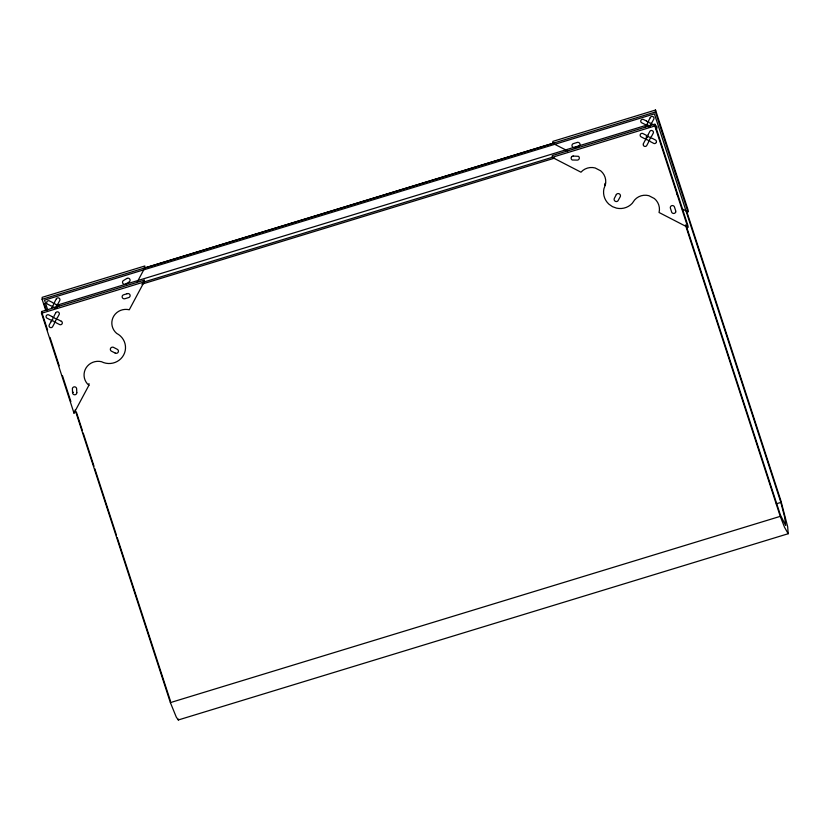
<?xml version="1.0" encoding="UTF-8"?>
<svg xmlns="http://www.w3.org/2000/svg" width="830" height="830" viewBox="0 0 830 830"><rect width="100%" height="100%" fill="white"/><g stroke="black" fill="none" stroke-linecap="round" stroke-linejoin="round"><path stroke-width="1.25" d="M41.5 313.294L41.573 311.541L144.233 280.187L144.15 281.951L129.273 309.777A14.1 13.705 2.5 0 0 116.657 333.39A16.444 15.978 2.5 0 1 123.67 354.95A16.444 15.978 2.5 0 1 101.509 361.714A14.1 13.705 2.5 0 0 88.883 385.327L74.005 413.164L41.5 313.294L654.839 125.984L654.922 124.23L552.272 155.584L552.189 157.337L580.969 172.194A13.934 13.539 2.5 0 1 595.172 167.971L600.702 170.835A14.484 14.079 2.5 0 1 605.371 184.789L603.918 188.752A16.891 16.424 2.5 0 0 608.961 204.222L612.488 206.67L616.534 208.133A16.237 15.78 2.5 0 0 632.211 203.35L634.66 199.906A13.934 13.539 2.5 0 1 648.863 195.693L654.393 198.546A14.484 14.079 2.5 0 1 659.062 212.501L687.831 227.347L687.914 225.594L654.922 124.23M45.723 310.389L42.112 299.288L42.195 297.327L144.856 265.984L144.762 267.945L137.023 282.418M74.005 413.164L74.078 411.4M88.883 385.327L88.966 383.564M605.371 184.789L605.443 183.025L604.728 185.007M682.229 208.942L687.956 211.847L655.451 111.988L655.544 110.027L552.884 141.37L552.801 143.331L567.71 150.894M687.956 211.847L688.049 209.886L655.544 110.027M75.136 409.979L170.378 702.605L176.292 717.12L178.315 719.973L178.616 719.143M178.315 719.973L788.189 533.732L787.68 526.853L780.937 500.874L686.493 210.706M643.395 143.694L645.076 140.446A1.909 1.857 2.5 0 1 647.047 139.648L648.033 140.156A1.982 1.93 2.5 0 1 648.5 142.21L646.778 145.447A1.878 1.826 2.5 0 1 644.256 146.246A1.878 1.826 2.5 0 1 643.426 143.787M648.199 134.553L649.88 131.296A1.909 1.857 2.5 0 1 651.851 130.497L652.837 131.005A1.982 1.93 2.5 0 1 653.303 133.07L651.581 136.296A1.878 1.826 2.5 0 1 649.05 137.095A1.878 1.826 2.5 0 1 648.23 134.636M143.04 282.418L144.233 280.187M571.673 156.725L571.362 157.171A2.168 2.106 2.5 0 0 572.275 159.993L576.871 160.097A2.127 2.075 2.5 0 0 579.008 159.101L579.257 158.53A2.21 2.148 2.5 0 0 578.458 156.32L573.136 156.061M42.112 299.288L655.451 111.988M143.766 268.308L554.067 143.009M141.847 284.171L554.627 158.115M776.247 503.831L780.864 502.42L654.403 113.886L44.53 300.138L47.725 309.974M170.378 702.605L780.262 516.353L784.537 527.289L788.189 533.732M115.214 353.072L111.946 351.422A2.251 2.189 2.5 0 1 110.587 348.32A2.251 2.189 2.5 0 1 113.98 347.614L117.238 349.274A2.21 2.148 2.5 0 1 118.192 352.169A2.21 2.148 2.5 0 1 115.204 353.082M654.839 125.984L687.831 227.347M686.286 225.874L780.325 514.808L785.657 525.514L784.63 517.069L780.864 502.42M685.414 224.961L780.262 516.353M44.208 303.5L46.21 309.663M76.402 412.116L82.409 430.563M83.208 433.021L94.008 466.221M94.807 468.68L116.418 535.07M117.217 537.529L170.451 701.06M41.573 311.541L47.601 330.029M50.008 337.426L59.231 365.781M62.447 375.648L70.872 401.533M648.396 127L647.805 124.811L56.399 305.409L57 307.608M677.083 194.386A2.117 2.054 2.5 0 1 677.322 194.874M656.115 129.024A1.899 1.847 2.5 0 0 655.97 125.828L653.168 124.407A1.93 1.878 2.5 0 0 650.201 126.617M645.398 126.783A1.93 1.878 2.5 0 1 648.936 126.43M571.683 156.714A2.168 2.106 2.5 0 1 573.198 156.03M646.643 136.421A1.909 1.857 2.5 0 1 646.197 136.753M646.01 137.998A1.909 1.857 2.5 0 1 646.56 137.863M73.331 392.486A2.117 2.054 2.5 0 1 72.978 392.071M51.522 307.868A1.899 1.847 2.5 0 1 55.019 308.169M56.004 307.505A1.93 1.878 2.5 0 1 59.106 305.834M647.078 137.209L646.57 138.174A1.909 1.857 2.5 0 1 644.485 138.61L641.175 136.877A1.94 1.888 2.5 0 1 640.355 134.356A1.878 1.826 2.5 0 1 642.918 133.568L646.238 135.259A1.982 1.93 2.5 0 1 647.078 137.209M656.426 142.034L655.918 142.999A1.909 1.857 2.5 0 1 653.833 143.434L650.533 141.702A1.94 1.888 2.5 0 1 649.724 139.15A1.94 1.888 2.5 0 1 652.359 138.371L655.586 140.083A1.982 1.93 2.5 0 1 656.426 142.034M616.327 194.552L614.366 198.349A2.272 2.21 2.5 0 0 614.843 200.964L615.321 201.296A2.179 2.127 2.5 0 0 617.966 200.839L620.301 196.606A2.314 2.241 2.5 0 0 619.771 194.21L619.232 193.826A2.22 2.158 2.5 0 0 616.763 194.075L616.327 194.552M56.357 298.821L54.905 301.539A1.93 1.878 2.5 0 0 55.537 304.371A1.93 1.878 2.5 0 0 58.276 303.251L59.729 300.533A1.899 1.847 2.5 0 0 58.92 298.043A1.899 1.847 2.5 0 0 56.357 298.821M50.734 322.206L49.271 324.924A1.899 1.847 2.5 0 0 50.091 327.414A1.899 1.847 2.5 0 0 52.643 326.636L54.106 323.918A1.93 1.878 2.5 0 0 53.473 321.086A1.93 1.878 2.5 0 0 50.734 322.206M55.569 313.159L54.116 315.877A1.899 1.847 2.5 0 0 54.925 318.367A1.899 1.847 2.5 0 0 57.478 317.589L58.94 314.871A1.93 1.878 2.5 0 0 58.308 312.049A1.93 1.878 2.5 0 0 55.569 313.159M650.232 117.736L648.78 120.454A1.899 1.847 2.5 0 0 649.589 122.954A1.899 1.847 2.5 0 0 652.152 122.166L653.604 119.447A1.93 1.878 2.5 0 0 652.971 116.625A1.93 1.878 2.5 0 0 650.232 117.736M675.641 212.148L675.33 212.677A2.127 2.065 2.5 0 1 673.057 213.372L672.487 213.113A2.21 2.148 2.5 0 1 671.501 211.577L670.422 208.268A2.168 2.106 2.5 0 1 670.557 206.67L670.879 206.234A2.096 2.034 2.5 0 1 672.891 205.612L673.41 205.799A2.168 2.106 2.5 0 1 674.468 207.033L675.537 210.343A2.21 2.148 2.5 0 1 675.651 212.148M126.824 278.465L123.857 280.301A2.158 2.096 2.5 0 0 122.85 283.372A2.158 2.096 2.5 0 0 126.139 283.777L129.107 281.941A2.117 2.054 2.5 0 0 129.75 279.098A2.117 2.054 2.5 0 0 126.824 278.465M577.224 142.449L573.872 143.476A2.158 2.096 2.5 0 0 572.077 146.184A2.158 2.096 2.5 0 0 575.149 147.398L578.51 146.381A2.117 2.054 2.5 0 0 579.89 143.798A2.117 2.054 2.5 0 0 577.224 142.449M126.98 293.768L123.618 294.795A2.117 2.054 2.5 0 0 122.238 297.368A2.117 2.054 2.5 0 0 124.894 298.717L128.256 297.69A2.158 2.096 2.5 0 0 130.04 294.992A2.158 2.096 2.5 0 0 126.98 293.768M646.653 121.107L643.852 119.686A1.93 1.878 2.5 0 0 640.947 120.298A1.93 1.878 2.5 0 0 642.109 122.965L644.91 124.386A1.899 1.847 2.5 0 0 647.462 123.597A1.899 1.847 2.5 0 0 646.653 121.107M52.591 302.525L49.79 301.103A1.93 1.878 2.5 0 0 46.895 301.715A1.93 1.878 2.5 0 0 48.047 304.382L50.848 305.803A1.899 1.847 2.5 0 0 53.41 305.015A1.899 1.847 2.5 0 0 52.591 302.525M51.979 316.531L49.178 315.11A1.93 1.878 2.5 0 0 46.283 315.722A1.93 1.878 2.5 0 0 47.434 318.378L50.236 319.799A1.899 1.847 2.5 0 0 52.798 319.021A1.899 1.847 2.5 0 0 51.979 316.531M61.306 321.252L58.505 319.83A1.93 1.878 2.5 0 0 55.6 320.442A1.93 1.878 2.5 0 0 56.751 323.109L59.553 324.53A1.899 1.847 2.5 0 0 62.115 323.742A1.899 1.847 2.5 0 0 61.306 321.252M76.796 392.642L76.64 389.218A2.158 2.096 2.5 0 0 74.41 386.832A2.158 2.096 2.5 0 0 72.418 389.395L72.573 392.818A2.117 2.054 2.5 0 0 74.783 394.779A2.117 2.054 2.5 0 0 76.796 392.642"/></g></svg>
